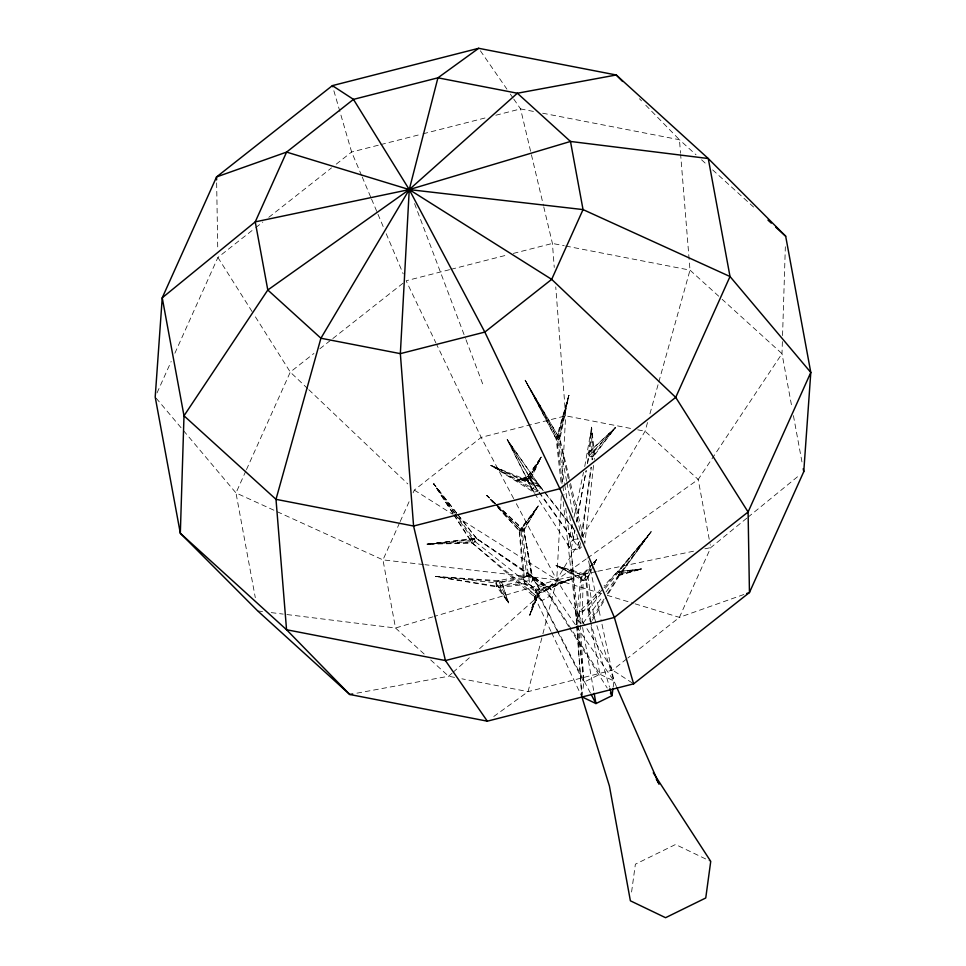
<?xml version="1.0" encoding="UTF-8"?>
<svg xmlns="http://www.w3.org/2000/svg" width="966" height="966" viewBox="0 0 966 966"><rect width="100%" height="100%" fill="white"/><g stroke="black" fill="none" stroke-linecap="round" stroke-linejoin="round"><path stroke-width="0.72" stroke-dasharray="4.83 3.62" d="M582.124 623.046L583.126 580.626L590.987 568.129M782.375 341.614L782.001 353.665L792.06 408.244M782.557 335.588L785.346 246.741M561.318 495.594L556.742 579.878L542.216 636.485M561.971 483.555L565.653 415.827L555.752 286.914M580.216 623.553L579.455 611.526L582.003 574.879L592.629 563.504M587.582 463.342L589.767 451.641L591.59 427.226L594.706 454.95L594.211 459.442M587.509 463.342L591.59 427.226L593.329 452.378L592.327 459.816M550.958 631.341L534.862 597.242L535.623 589.489L543.423 585.118L550.463 588.475L575.881 625.497M576.883 624.857L576.473 618.868L580.723 578.054L582.003 574.879L585.541 574.299L590.6 567.416M593.547 465.443L584.877 543.399L569.638 479.619M581.979 537.132L591.337 467.254M581.87 696.812L583.875 682.165L580.3 625.05M613.217 686.898L614.014 681.03L600.997 619.532M631.583 892.016L635.374 864.196L675.548 844.489L710.735 861.382M563.202 501.68L568.056 545.005L571.148 549.775L579.564 548.966L580.602 541.54M581.435 535.587L590.999 467.17M592.037 459.731L591.59 427.226L584.732 466.53M577.161 624.024L568.056 545.005L573.369 539.426L575.011 530.648M576.642 521.869L586.217 470.659M576.617 624.797L571.148 549.775L574.758 530.732M576.412 521.942L586.12 470.671M496.657 504.65L523.753 529.815L531.445 575.784L540.308 589.948L529.791 615.173L537.193 589.828L573.901 578.006L537.953 593.535L529.791 615.173L537.193 589.828L573.901 578.006L537.953 593.535L524.973 583.573L523.427 579.322L519.153 530.624L497.997 507.633M569.288 478.17L559.942 439.035L568.841 395.323L556.162 438.926L561.355 485.246M568.056 545.005L572.379 524.659M573.925 517.39L583.5 472.338M566.656 481.297L558.795 440.11L568.841 395.323L557.31 437.852L564.518 483.483M568.346 478.75L559.181 437.864L568.841 395.323L556.923 440.085L562.695 484.558M541.841 637.934L528.076 691.644L493.312 716.82M647.51 422.528L645.083 431.234L580.554 539.813M649.937 413.822L658.438 383.345M658.836 381.884L690.002 270.13L680.656 154.717M604.136 587.642L651.253 531.59L619.496 575.362L607.046 595.877M619.496 575.362L651.253 531.59L616.984 573.152L619.496 575.362L641.653 568.926L617.407 571.691L604.076 585.686M590.407 693.008L541.902 600.611L534.862 597.242L524.973 583.573L519.744 531.155L538.267 505.834L523.85 530.515L522.087 531.312L519.153 530.624L538.267 505.834L523.753 529.815L532.978 580.035L529.73 584.007L499.458 587.376L435.618 576.509L498.528 580.614L526.675 575.35L531.445 575.784L539.052 588.813L529.791 615.173L540.308 589.948L573.901 578.006L536.698 592.387L537.953 593.535M590.564 621.343L586.664 580.047L593.209 566.1M581.158 623.565L576.473 618.868L579.455 611.526L599.971 589.997M604.028 599.101L593.704 615.475L590.709 622.816L609.51 687.104M157.035 392.908L171.175 361.441M174.87 353.23L217.905 257.463L254.589 228.531M245.859 470.973L235.982 492.938L255.302 597.676M246.475 469.597L290.283 372.091L313.926 353.447M399.562 522.932L382.959 559.882L395.517 628.009L424.291 654.127M400.178 521.568L409.391 501.04M413.086 492.841L414.317 490.1L481.177 437.381L565.653 415.827L631.849 428.663M526.289 478.617L533.848 492.225L526.289 478.617L541.177 457.087L530.141 479.909L515.627 480.549L530.431 475.815L541.177 457.087L526.289 478.617L515.627 480.549L530.141 479.909L538.134 491.187L540.706 487.516L507.186 439.47L532.194 489.677L533.824 492.189L538.134 491.187L507.186 439.47L533.848 492.225L490.885 465.395L539.052 484.968L543.701 490.8M616.417 686.536L614.014 681.03L593.704 615.475L587.944 576.871L585.541 574.299L556.102 565.533L583.126 580.626L586.664 580.047L591.578 569.711M594.042 564.542L596.493 559.374L593.595 562.478M530.141 479.909L541.177 457.087L527.448 480.368M593.861 564.76L596.493 559.374L593.716 562.671M576.726 626.741L614.014 681.03L599.934 674.28L543.423 585.118L475.936 538.05L426.924 544.148L471.601 542.421L472.893 539.837L475.936 538.05L550.463 588.475L549.702 596.227L568.877 626.825M457.655 514.31L476.938 538.919L475.634 541.503L472.603 543.29L426.924 544.148L476.938 538.919L550.463 588.475L531.445 575.784L501.559 581.87L435.618 576.509L496.439 586.12L499.458 587.376L508.575 603.013L501.559 581.87L498.528 580.614L495.932 582.872L435.618 576.509M574.758 530.588L540.706 487.516L507.186 439.47L534.766 486.007L532.194 489.677L490.885 465.395L534.766 486.007L539.052 484.968L530.431 475.815L515.627 480.549L528.933 478.098L541.177 457.087M579.781 541.105L556.742 579.878L476.793 651.144M592.267 620.244L606.274 597.169M594.138 563.118L596.493 559.374L593.969 562.816M607.203 594.066L619.918 573.901L641.653 568.926L617.407 571.691M531.445 575.784L532.978 580.035L549.702 596.227L541.902 600.611L529.73 584.007L522.087 531.312L538.267 505.834L520.915 529.827L519.153 530.624M582.981 623.299L602.458 596.819M606.008 592.001L651.253 531.59L604.668 589.151M594.706 454.95L615.451 427.54L587.509 453.452L588.898 456.012L592.46 456.761L594.706 454.95L593.329 452.378L589.767 451.641L587.509 453.452M592.46 456.761L615.451 427.54L589.767 451.641M579.455 611.526L588.077 609.836L600.985 593.752M501.559 581.87L508.575 603.013L496.439 586.12L495.932 582.872L523.427 579.322L526.675 575.35L520.915 529.827L498.601 507.367M587.944 576.871L556.102 565.533L580.723 578.054L592.786 563.77M576.473 618.868L603.146 588.765M593.329 452.378L615.451 427.54L588.898 456.012M539.004 492.394L579.564 548.966L582.22 546.188M556.162 438.926L557.31 437.852L559.181 437.864L559.942 439.035L558.795 440.11L556.923 440.085L556.162 438.926L525.154 380.242L559.942 439.035M452.016 673.23L448.635 676.236L355.645 693.395M453.139 672.227L471.154 656.168M499.458 587.376L502.066 585.118L532.978 580.035L523.753 529.815L520.915 529.827M746.803 518.174L710.759 547.601L679.412 617.371L627.791 658.075M747.962 517.233L799.111 475.465M255.773 227.602L262.873 221.999M268.789 217.338L331.519 167.879M336.253 164.148L351.636 152.012L379.312 144.96M319.831 348.786L331.652 339.477M332.835 338.535L404.923 281.698M626.62 658.993L612.541 670.102L528.076 691.644L461.881 678.808M586.265 558.928L556.742 579.878L434.386 616.405M587.497 558.046L698.201 479.462L782.001 353.665L722.145 299.315M743.844 594.513L679.412 617.371L634.674 603.702M432.949 616.839L395.517 628.009L284.704 614.279M618.409 575.144L641.653 568.926L616.984 573.152M380.773 144.586L421.55 134.177M422.999 133.815L487.081 117.466M495.824 115.232L520.577 108.916L535.285 111.778M449.564 269.683L406.106 280.768L435.883 342.87M451.013 269.309L507.512 254.903M513.308 253.418L552.419 243.444L564.253 245.738M596.348 571.582L556.742 579.878L424.907 564.699M597.809 571.268L694.626 550.982M704.89 548.821L710.759 547.601L710.215 544.631M528.933 478.098L531.578 477.566L540.706 487.516L490.885 465.395L538.134 491.187M515.627 480.549L531.578 477.566L530.431 475.815M539.149 492.068L573.369 539.426L578.972 538.895M556.984 630.532L535.623 589.489L472.893 539.837L426.924 544.148L475.634 541.503L455.578 513.876M496.439 586.12L524.973 583.573L529.73 584.007M423.41 564.53L382.959 559.882L235.982 492.938L183.081 430.136M257.741 610.947L263.73 611.683M271.229 612.613L283.207 614.098M542.638 113.203L679.448 139.732L696.039 154.801M565.726 246.028L690.002 270.13L721.034 298.313M637.729 429.81L645.083 431.234L698.201 479.462L709.938 543.158M454.527 677.383L448.635 676.236L429.822 659.15M601.48 593.559L556.742 579.878L453.73 514.95M607.252 595.322L633.225 603.255M582.003 574.879L556.102 565.533L586.664 580.047M526.675 575.35L543.423 585.118M414.317 490.1L452.462 514.154M632.392 683.034L612.541 670.102L585.819 626.898M453.899 515.011L471.601 542.421L541.902 600.611M523.427 579.322L535.623 589.489M476.938 538.919L457.606 514.492M471.601 542.421L534.862 597.242M701.582 159.825L707.112 164.848M712.642 169.883L753.589 207.05M539.052 588.813L540.308 589.948M495.582 503.648L486.912 495.594L493.964 503.262M495.606 503.817L486.912 495.594L493.88 503.141M496.693 504.844L523.85 530.515M307.695 388.646L290.283 372.091L254.094 314.771M308.782 389.684L407.785 483.894M585.541 574.299L588.077 609.836L593.704 615.475M494.35 503.081L486.912 495.594L495.184 503.998M496.222 505.049L522.087 531.312M639.432 98.725L641.533 100.887M645.747 105.197L679.448 139.732L680.535 153.22M580.723 578.054L583.126 580.626M497.852 507.452L519.744 531.155M156.154 398.161L182.127 428.989M544.631 491.96L574.347 529.296M456.737 513.139L433.782 483.857L453.09 513.767M456.689 513.308L433.782 483.857L453.199 513.574M454.708 512.68L433.782 483.857L454.189 513.067M527.726 476.274L538.279 490.861M618.494 571.908L619.918 573.901M455.046 514.286L472.893 539.837M480.38 50.775L506.896 89.126M510.314 94.076L512.886 97.783M513.743 99.027L520.577 108.916L543.423 205.432M453.996 514.806L472.603 543.29M534.645 493.445L571.148 549.775L578.296 624.157M217.905 257.463L253.297 313.503M495.932 582.872L508.575 603.013L498.528 580.614M569.674 628.105L607.228 688.034M585.034 625.63L556.742 579.878L514.371 499.977M559.181 437.864L525.154 380.242L556.923 440.085M558.795 440.11L525.154 380.242L557.31 437.852M513.67 498.637L481.177 437.381L436.523 344.222M557.672 631.861L583.875 682.165L599.934 674.28L590.504 623.022M551.61 632.706L581.23 695.448M361.598 175.546L351.636 152.012L332.787 87.061M362.19 176.935L370.968 197.704M371.56 199.081L377.416 212.931M377.996 214.307L383.852 228.157M386.195 233.7L403.184 273.849M414.571 203.621L465.491 338.402M466.023 339.803L483 384.734M543.761 206.893L552.419 243.444L554.255 267.425M569.662 484.594L580.143 531.324M588.596 560.968L600.683 618.071M566.933 482.771L572.826 513.658M576.75 534.258L579.564 548.966M793.424 415.621L802.396 464.296M588.077 609.836L590.238 621.549M582.607 627.429L593.897 691.849M564.76 484.956L567.078 499.688M569.638 515.88L573.369 539.426M562.876 486.043L564.035 494.93M565.762 508.273L571.148 549.775M577.342 625.509L583.875 682.165L578.441 625.642M576.726 626.294L581.761 695.303L576.992 626.354M216.65 182.9L217.773 250.001"/><path stroke-width="1.45" d="M803.76 471.674L810.8 372.453L785.672 236.199L708.259 158.521L616.26 74.986L478.677 48.3L332.376 85.624L216.553 176.935L162.24 297.794L155.2 397.014L180.328 533.28L257.741 610.947L349.74 694.482L487.323 721.167L633.624 683.843L749.447 592.532L803.76 471.674L803.217 468.727M613.012 688.36L612.021 695.677L595.95 703.562L581.87 696.812L609.401 785.986L630.387 900.807L665.574 917.7L705.748 897.982L710.735 861.382L653.27 772.8M478.677 48.3L437.924 77.823L353.459 99.377L286.588 152.097L216.553 176.935L216.601 179.917M746.646 593.522L749.447 592.532L748.095 512.004L810.8 372.453L730.018 276.53L583.041 209.586L409.258 189.59L286.588 152.097L255.241 221.866L162.24 297.794L183.999 415.803L180.328 533.28L286.552 629.735L349.74 694.482L352.699 693.938M332.376 85.624L353.459 99.377L409.258 189.59L484.823 332.087L559.894 488.699L614.364 617.455L633.624 683.843M767.97 220.115L771.291 223.134M775.722 227.155L785.672 236.199M622.575 81.458L616.26 74.986L517.365 93.231L437.924 77.823L409.258 189.59L400.347 353.641L413.581 526.023L445.423 660.551L487.323 721.167M610.415 693.129L612.021 695.677L609.932 688.541M656.288 779.079L659.126 784.126L617.02 687.913M591.095 694.325L595.95 703.562L594.15 693.31M320.917 338.233L275.998 499.337L286.552 629.735L445.423 660.551L614.364 617.455L748.095 512.004L675.717 397.376L551.683 279.367L409.258 189.59L255.241 221.866L267.799 290.005L320.917 338.233L400.347 353.641L484.823 332.087L551.683 279.367L583.041 209.586L570.483 141.459L517.365 93.231L409.258 189.59L267.799 290.005L183.999 415.803L275.998 499.337L413.581 526.023L559.894 488.699L675.717 397.376L730.018 276.53L708.259 158.521L570.483 141.459L409.258 189.59L320.917 338.233"/></g></svg>
